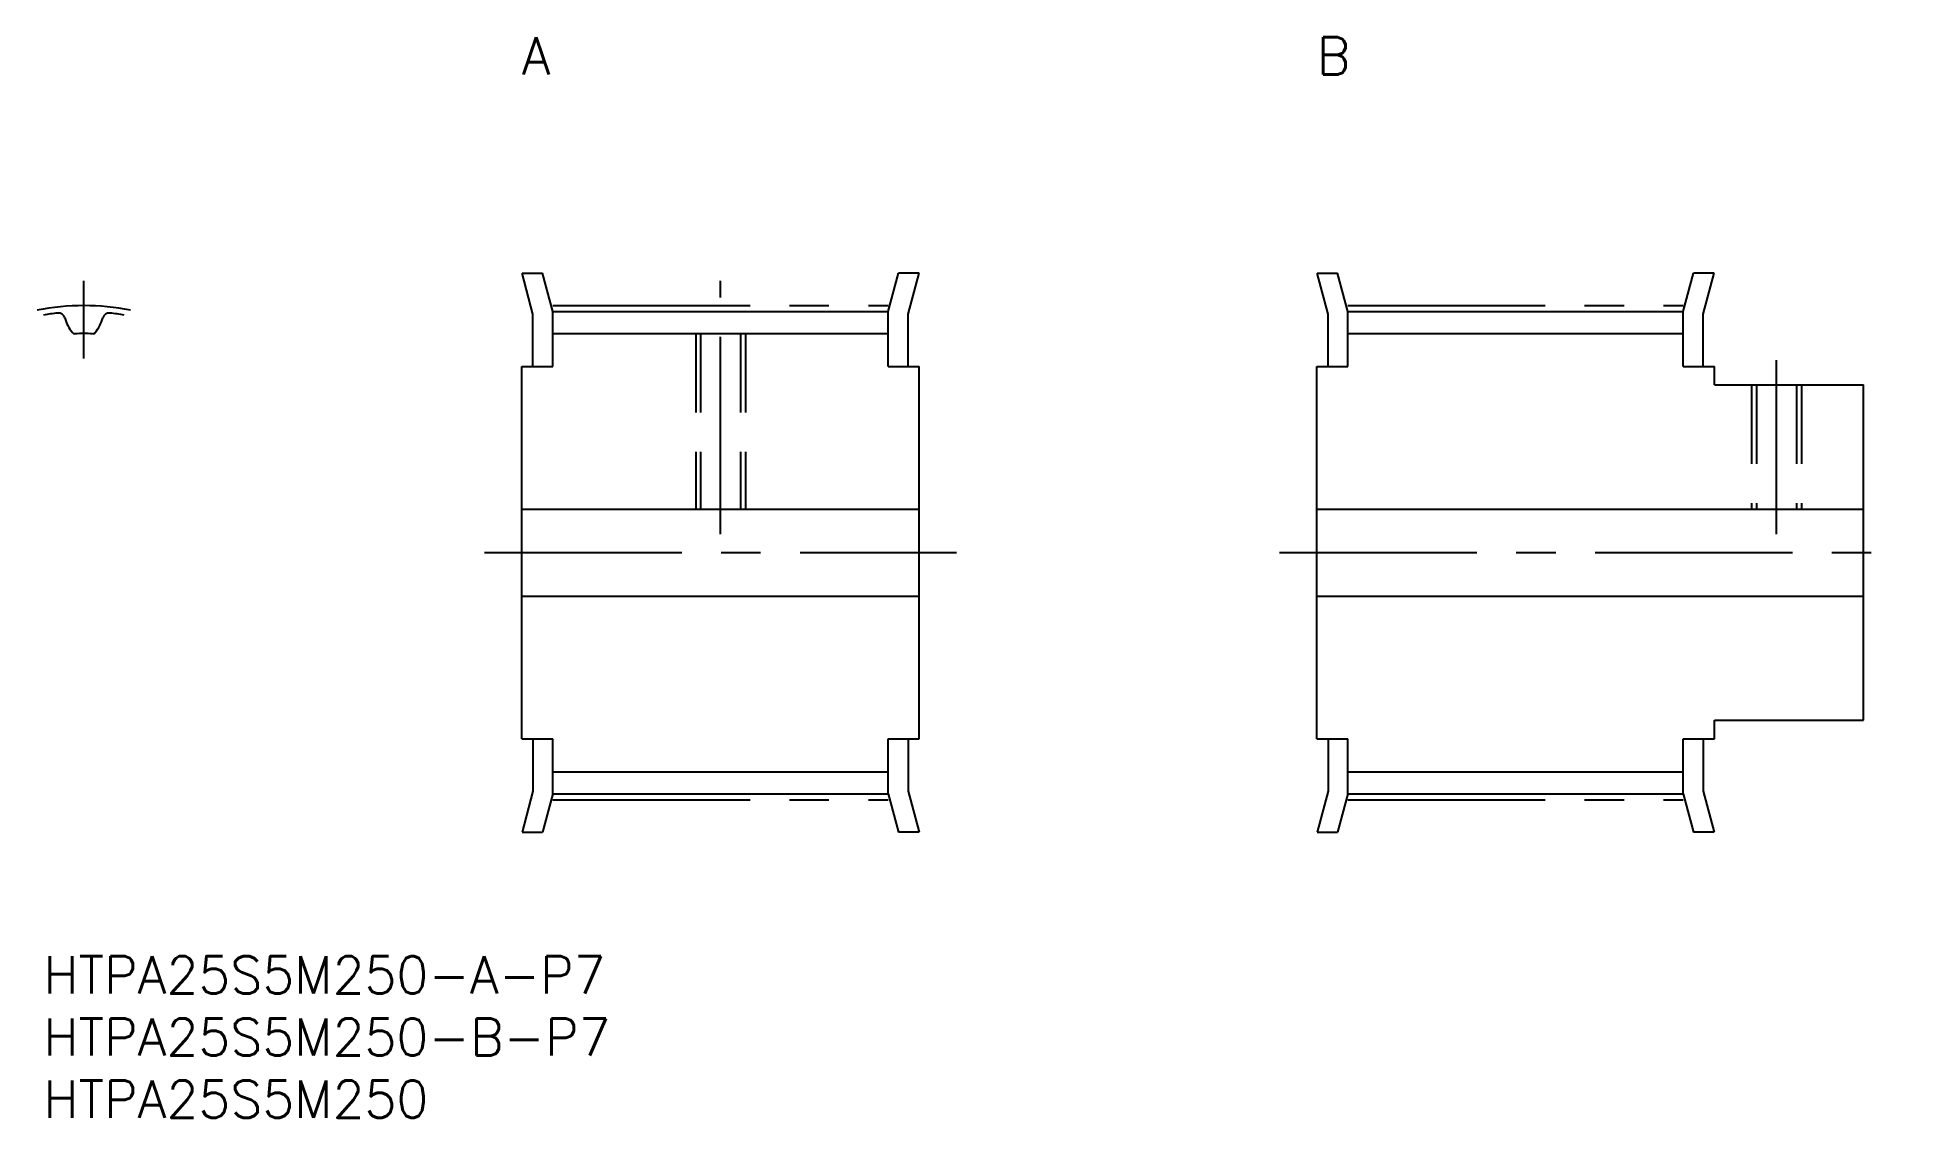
# Model space of a CAD drawing. Extents: x -1 to 150, y -13 to 74.
import ezdxf

# ---------------------------------------------------------------- set-up
doc = ezdxf.new("R2010")
doc.units = 0
doc.header["$LTSCALE"] = 0.5
doc.linetypes.add('CENTER', pattern=[50.8, 31.75, -6.35, 6.35, -6.35])
doc.linetypes.add('DASHED', pattern=[19.05, 12.7, -6.35])
for name, color, linetype in [('MSM_CENTER', 1, 'CENTER'), ('MSM_CONTINUOUS', 7, 'CONTINUOUS'), ('MSM_DASHED', 4, 'DASHED'), ('MSM_PART_NUMBER', 7, 'CONTINUOUS')]:
    doc.layers.add(name, color=color, linetype=linetype)
doc.styles.get("Standard").update_dxf_attribs({"font": 'txt.shx', "height": 3, "bigfont": 'bigfont.shx'})

# ---------------------------------------------------------------- blocks, each defined once
blk = doc.blocks.new('*U3')
at = {"layer": 'MSM_PART_NUMBER'}
blk.add_text('HTPA25S5M250-A-P7', height=3, dxfattribs=at).set_placement((0, -3))
blk = doc.blocks.new('*U4')
at = {"layer": 'MSM_PART_NUMBER'}
blk.add_text('HTPA25S5M250-B-P7', height=3, dxfattribs=at).set_placement((0, -8))
blk = doc.blocks.new('*U5')
at = {"layer": 'MSM_PART_NUMBER'}
blk.add_text('HTPA25S5M250', height=3, dxfattribs=at).set_placement((0, -13))
blk = doc.blocks.new('*U6')
at = {"layer": 'MSM_PART_NUMBER'}
blk.add_text('A', height=3, dxfattribs=at).set_placement((38.5, 71))
blk = doc.blocks.new('*U7')
at = {"layer": 'MSM_PART_NUMBER'}
blk.add_text('B', height=3, dxfattribs=at).set_placement((102.5, 71))

msp = doc.modelspace()

# ---------------------------------------------------------------- linework, layer by layer
at = {"layer": 'MSM_CENTER'}
for p, q in [((3.25, 48.14), (3.25, 54.39)), ((54.5, 34), (54.5, 54.39)), ((41, 52.4), (68, 52.4)), ((105, 52.4), (132, 52.4)), ((139.5, 34), (139.5, 48)), ((35.5, 32.5), (73.5, 32.5)), ((99.5, 32.5), (149.5, 32.5)), ((41, 12.61), (68, 12.61)), ((105, 12.61), (132, 12.61))]:
    msp.add_line(p, q, dxfattribs=at)
msp.add_arc((3.25, 32.5), 19.89, 79.1353, 100.8647, dxfattribs=at)
at = {"layer": 'MSM_CONTINUOUS'}
for p, q in [((39.4, 51.7), (38.52, 55)), ((38.52, 55), (40.17, 55)), ((41, 51.91), (40.17, 55)), ((68, 51.91), (68.83, 55)), ((70.48, 55), (68.83, 55)), ((69.6, 51.7), (70.48, 55)), ((103.4, 51.7), (102.52, 55)), ((102.52, 55), (104.17, 55)), ((105, 51.91), (104.17, 55)), ((132, 51.91), (132.83, 55)), ((134.48, 55), (132.83, 55)), ((133.6, 51.7), (134.48, 55)), ((39.4, 47.5), (39.4, 51.7)), ((41, 51.91), (68, 51.91)), ((41, 47.5), (41, 51.91)), ((68, 47.5), (68, 51.91)), ((69.6, 47.5), (69.6, 51.7)), ((103.4, 47.5), (103.4, 51.7)), ((105, 51.91), (132, 51.91)), ((105, 47.5), (105, 51.91)), ((132, 47.5), (132, 51.91)), ((133.6, 47.5), (133.6, 51.7)), ((41, 50.14), (68, 50.14)), ((105, 50.14), (132, 50.14)), ((38.5, 17.5), (38.5, 47.5)), ((38.5, 47.5), (41, 47.5)), ((68, 47.5), (70.5, 47.5)), ((70.5, 17.5), (70.5, 47.5)), ((102.5, 47.5), (105, 47.5)), ((102.5, 17.5), (102.5, 47.5)), ((132, 47.5), (134.5, 47.5)), ((134.5, 46), (134.5, 47.5)), ((134.5, 46), (146.5, 46)), ((146.5, 19), (146.5, 46)), ((38.5, 36), (70.5, 36)), ((102.5, 36), (146.5, 36)), ((38.5, 29), (70.5, 29)), ((102.5, 29), (146.5, 29)), ((134.5, 19), (146.5, 19)), ((134.5, 17.5), (134.5, 19)), ((38.5, 17.5), (41, 17.5)), ((39.4, 17.5), (39.4, 13.3)), ((41, 13.08), (41, 17.5)), ((68, 13.08), (68, 17.5)), ((68, 17.5), (70.5, 17.5)), ((69.6, 17.5), (69.6, 13.3)), ((102.5, 17.5), (105, 17.5)), ((103.4, 17.5), (103.4, 13.3)), ((105, 13.08), (105, 17.5)), ((132, 13.08), (132, 17.5)), ((132, 17.5), (134.5, 17.5)), ((133.6, 17.5), (133.6, 13.3)), ((41, 14.86), (68, 14.86)), ((105, 14.86), (132, 14.86)), ((39.4, 13.3), (38.52, 10)), ((41, 13.08), (40.17, 10)), ((41, 13.08), (68, 13.08)), ((68, 13.08), (68.83, 10)), ((69.6, 13.3), (70.48, 10)), ((103.4, 13.3), (102.52, 10)), ((105, 13.08), (104.17, 10)), ((105, 13.08), (132, 13.08)), ((132, 13.08), (132.83, 10)), ((133.6, 13.3), (134.48, 10)), ((38.52, 10), (40.17, 10)), ((70.48, 10), (68.83, 10)), ((102.52, 10), (104.17, 10)), ((134.48, 10), (132.83, 10))]:
    msp.add_line(p, q, dxfattribs=at)
for centre, radius, start, end in [((3.25, 32.5), 19.41, 96.2537, 99.6365), ((1.2, 51.25), 0.55, 15.8278, 96.2537), ((4.87, 52.3), 3.28, 195.8278, 219.2845), ((1.62, 52.3), 3.28, 320.7155, 344.1722), ((5.3, 51.25), 0.55, 83.7463, 164.1722), ((3.25, 32.5), 19.41, 80.3635, 83.7463), ((2.53, 50.38), 0.25, 219.2845, 272.2943), ((3.25, 32.5), 17.64, 87.7057, 92.2943), ((3.97, 50.38), 0.25, 267.7057, 320.7155)]:
    msp.add_arc(centre, radius, start, end, dxfattribs=at)
at = {"layer": 'MSM_DASHED'}
for p, q in [((52.5, 50.14), (52.5, 36)), ((52.88, 50.14), (52.88, 36)), ((56.12, 50.14), (56.12, 36)), ((56.5, 50.14), (56.5, 36)), ((137.5, 46), (137.5, 36)), ((137.88, 46), (137.88, 36)), ((141.12, 46), (141.12, 36)), ((141.5, 46), (141.5, 36))]:
    msp.add_line(p, q, dxfattribs=at)

# ---------------------------------------------------------------- block references
at = {"layer": 'MSM_CONTINUOUS'}
for name in ['*U6', '*U7', '*U3', '*U4', '*U5']:
    msp.add_blockref(name, (0, 0), dxfattribs=at)

doc.saveas('drawing.dxf')
